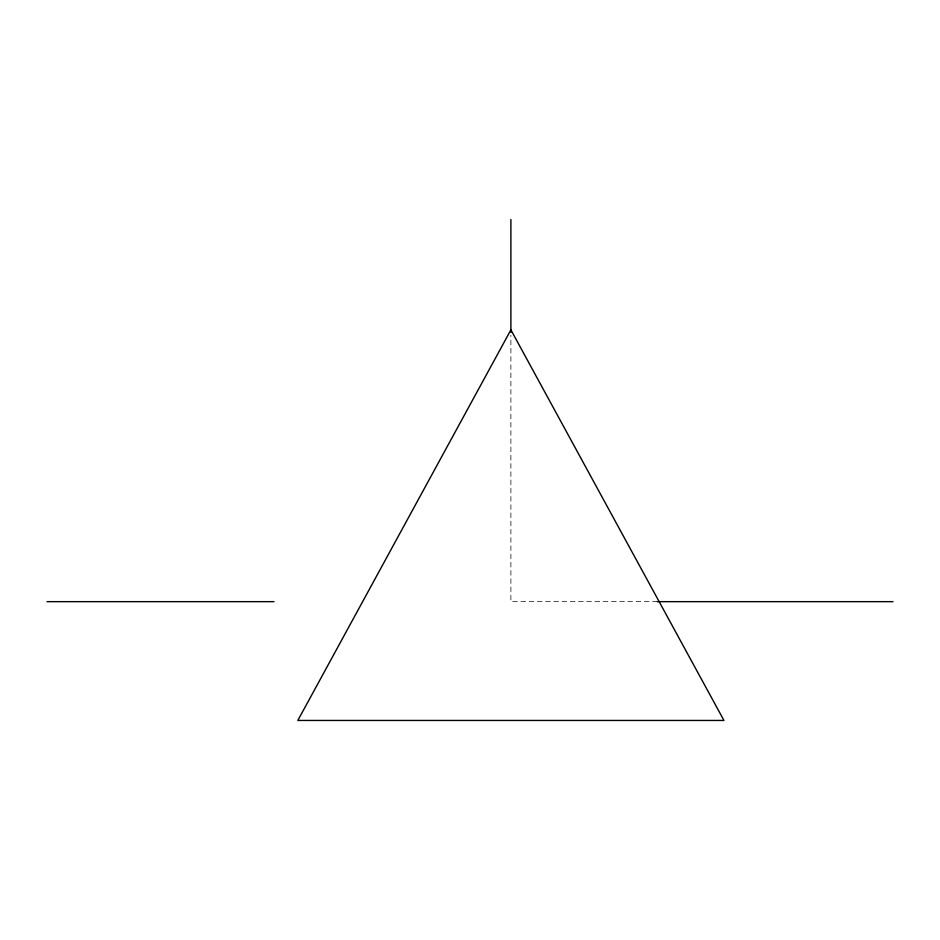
<?xml version="1.0" encoding="UTF-8"?>
<svg xmlns="http://www.w3.org/2000/svg" width="940" height="940" viewBox="0 0 940 940"><rect width="100%" height="100%" fill="white"/><g stroke="black" fill="none" stroke-linecap="round" stroke-linejoin="round"><path stroke-width="0.7" stroke-dasharray="4.7 3.53" d="M657.295 601.659L510.89 601.659L510.89 335.204"/><path stroke-width="1.41" d="M47 601.659L273.975 601.659M657.295 601.659L893 601.659M510.89 219.549L510.89 332.278M510.89 329.858L297.827 720.451L723.953 720.451L510.89 329.858"/></g></svg>
